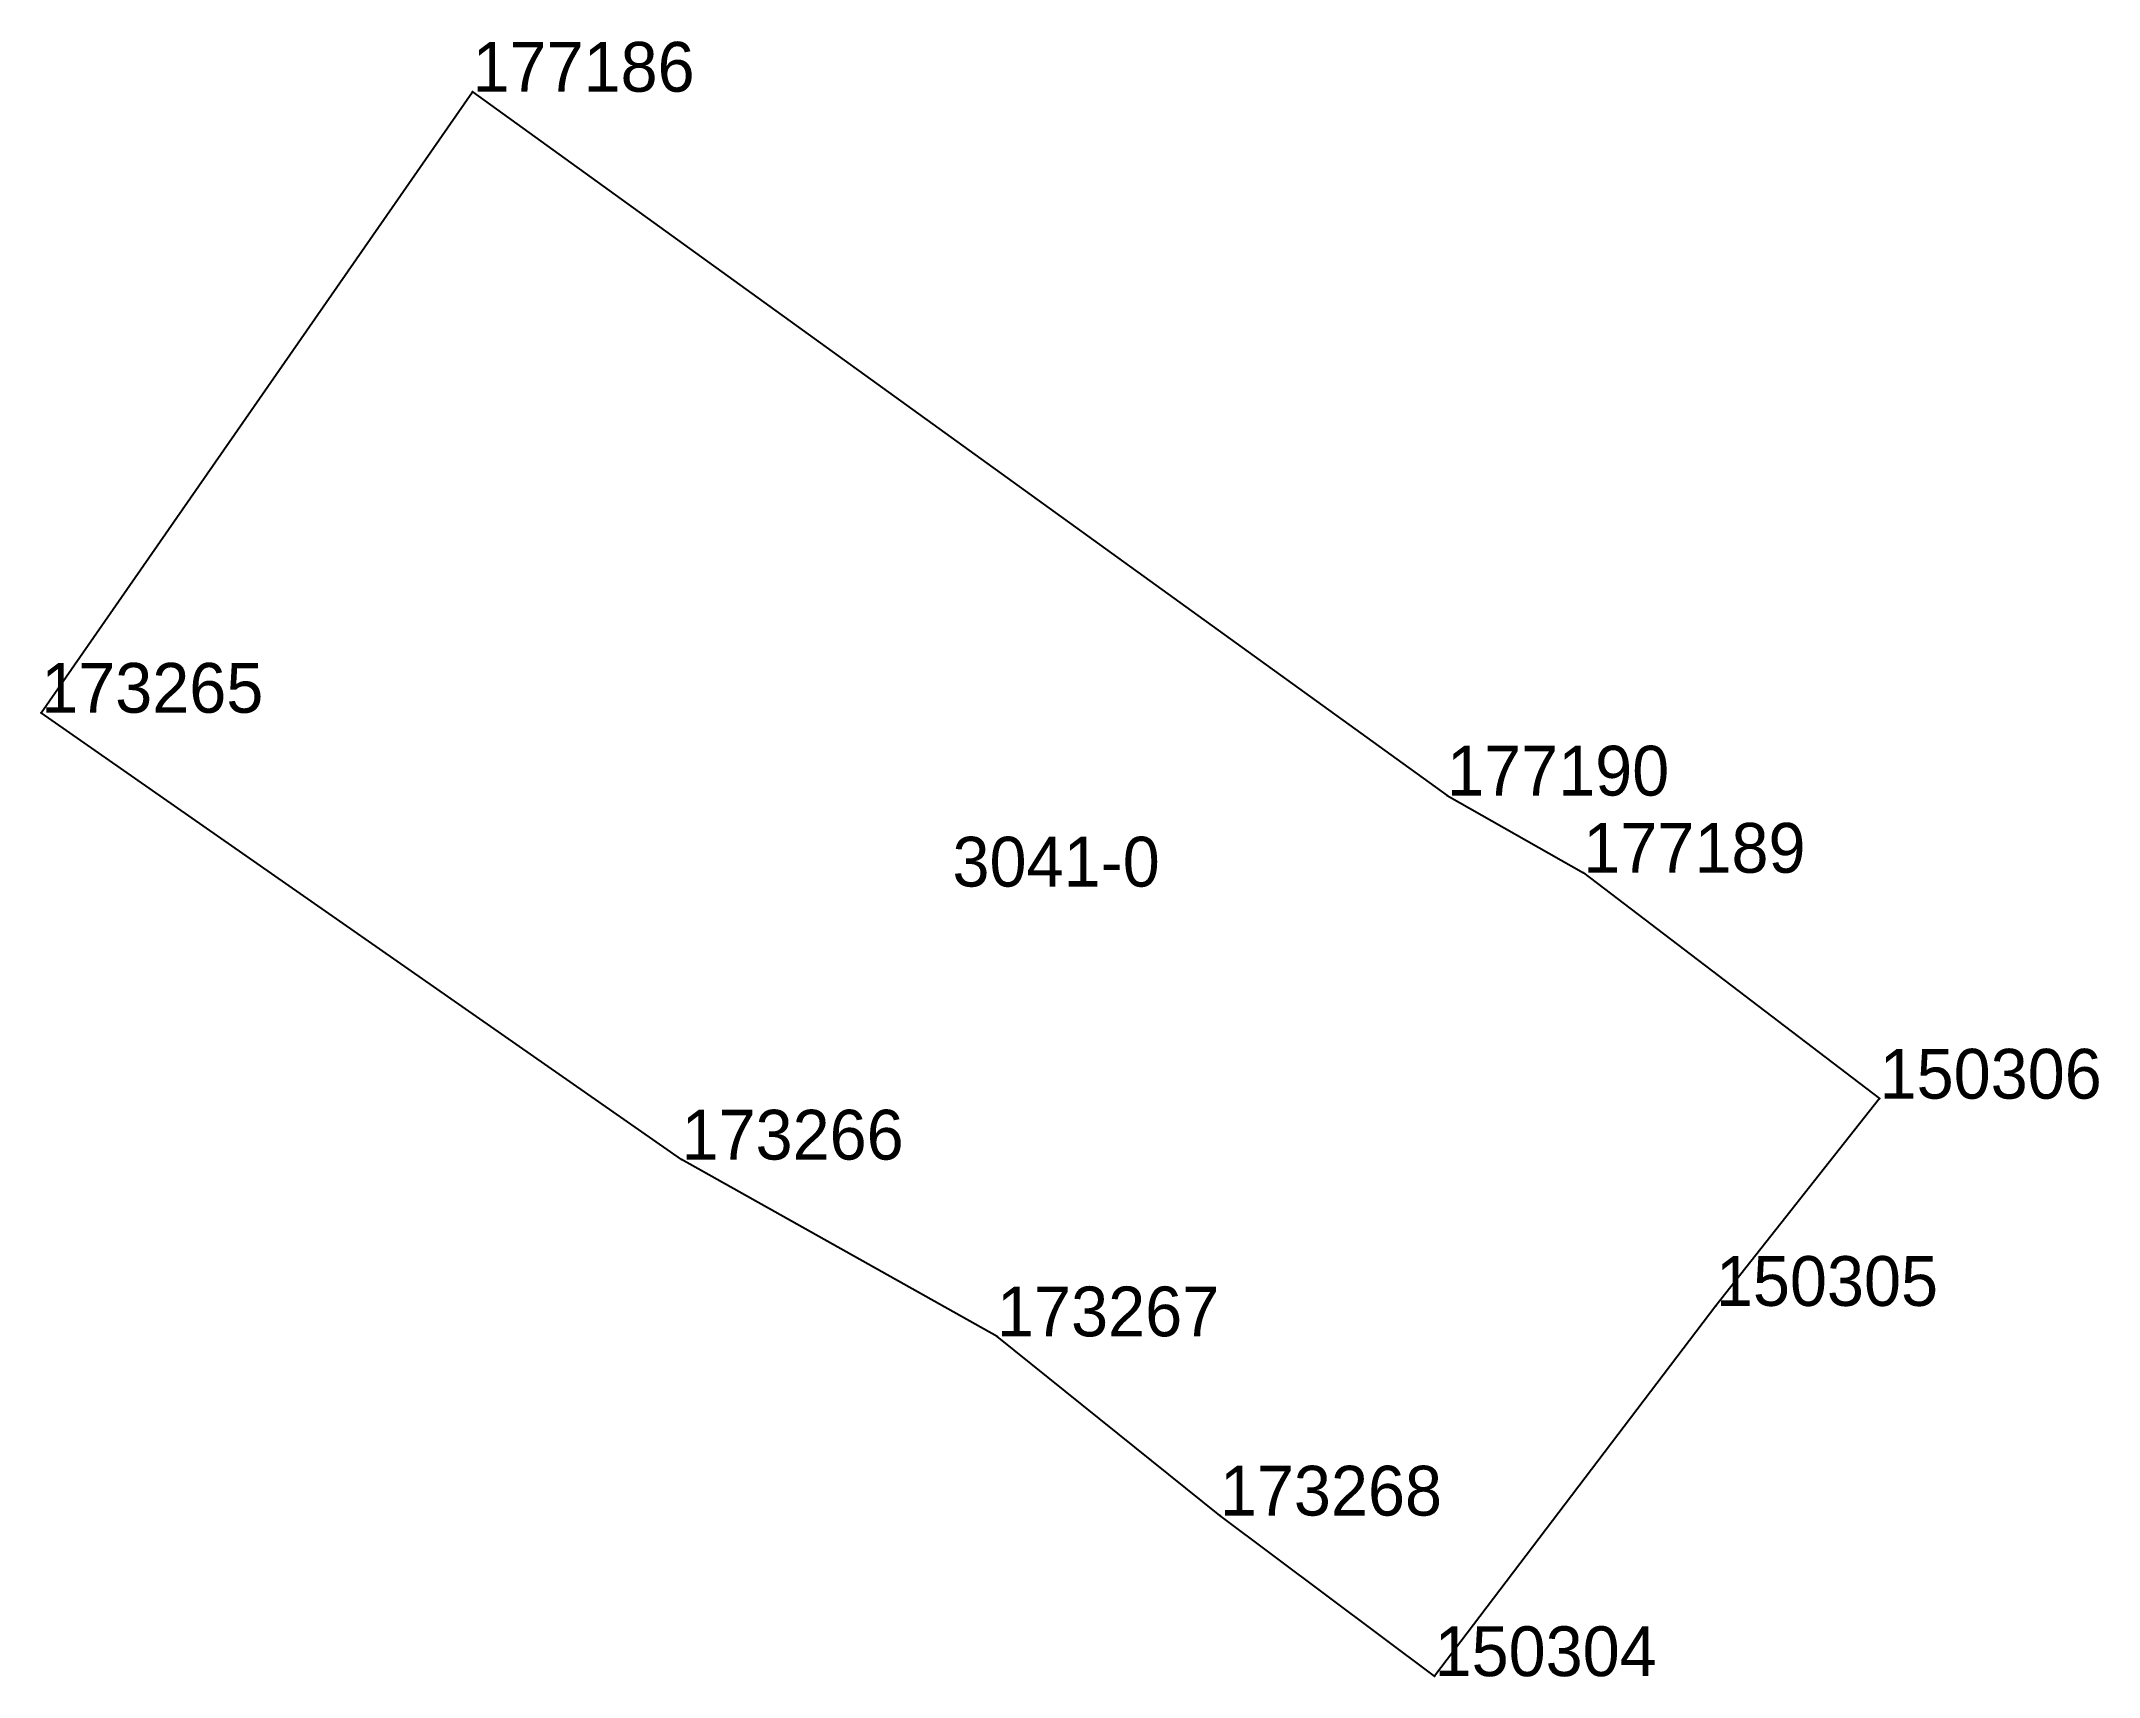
# Model space of a CAD drawing. Extents: x 7512789.2 to 7512822.2, y 4692439.7 to 4692466.
import ezdxf

# ---------------------------------------------------------------- set-up
doc = ezdxf.new("R2010")
doc.units = 0
doc.layers.add('Parcela', color=7, linetype='continuous')

msp = doc.modelspace()

# ---------------------------------------------------------------- linework, layer by layer
at = {"layer": 'PARCELA'}
msp.add_lwpolyline([(7512796.096, 4692465.178), (7512811.756, 4692453.868), (7512813.946, 4692452.628), (7512818.706, 4692448.998), (7512816.075, 4692445.668), (7512811.555, 4692439.719), (7512808.105, 4692442.299), (7512804.525, 4692445.179), (7512799.455, 4692448.019), (7512789.166, 4692455.199), (7512796.096, 4692465.178)], dxfattribs=at)
at = {"layer": 'Pikat'}
for p in [(7512796.096, 4692465.178), (7512789.166, 4692455.199), (7512811.756, 4692453.868), (7512813.946, 4692452.628), (7512818.706, 4692448.998), (7512799.455, 4692448.019), (7512816.075, 4692445.668), (7512804.525, 4692445.179), (7512808.105, 4692442.299), (7512811.555, 4692439.719)]:
    msp.add_point(p, dxfattribs=at)

# ---------------------------------------------------------------- texts
at = {"layer": 'Nr e Pikave Gjeodezike te Parceles Baze'}
for s, p in [('177186', (7512796.096, 4692465.178)), ('173265', (7512789.166, 4692455.199)), ('177190', (7512811.756, 4692453.868)), ('177189', (7512813.946, 4692452.628)), ('150306', (7512818.706, 4692448.998)), ('173266', (7512799.455, 4692448.019)), ('150305', (7512816.075, 4692445.668)), ('173267', (7512804.525, 4692445.179)), ('173268', (7512808.105, 4692442.299)), ('150304', (7512811.555, 4692439.719))]:
    msp.add_text(s, height=0.8, dxfattribs=at).set_placement(p)
at = {"layer": 'Nr Parceles Baze'}
msp.add_text('3041-0', height=0.8, dxfattribs=at).set_placement((7512803.809, 4692452.406))

doc.saveas('drawing.dxf')
